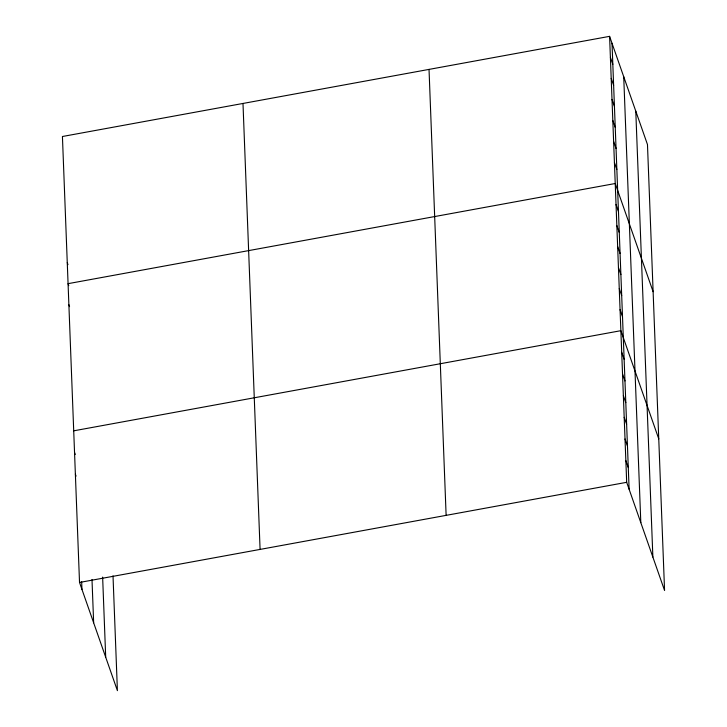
<?xml version="1.0" encoding="UTF-8"?>
<svg xmlns="http://www.w3.org/2000/svg" width="727" height="727" viewBox="0 0 727 727"><rect width="100%" height="100%" fill="white"/><g stroke="black" fill="none" stroke-linecap="round" stroke-linejoin="round"><path stroke-width="1.09" d="M609.589 36.35L626.683 482.31L664.569 590.497L647.475 144.537L609.589 36.35L62.431 136.503L79.525 582.463L117.41 690.65L113.012 575.848M73.709 430.829L620.876 330.685L658.762 438.872M79.525 582.463L626.683 482.31M610.398 57.369L612.825 64.312M611.198 78.398L613.633 85.332M612.007 99.417L614.433 106.36M612.816 120.446L615.242 127.379M613.615 141.465L616.051 148.408M614.424 162.494L616.85 169.427M653.119 291.709L615.233 183.513L68.065 283.666L68.765 285.647M616.033 204.541L618.468 211.475M616.841 225.561L619.268 232.504M617.65 246.589L620.076 253.523M618.45 267.609L620.885 274.552M619.259 288.637L621.694 295.571M620.067 309.657L622.494 316.599M621.703 352.341L624.129 359.283M622.53 374.005L624.966 380.939M623.366 395.661L625.793 402.604M624.193 417.325L626.619 424.259M625.02 438.99L627.456 445.924M625.856 460.645L628.282 467.588M67.266 262.647L67.956 264.628M68.874 304.695L69.574 306.676M74.545 452.494L75.235 454.475M75.372 474.158L76.062 476.14M635.78 111.131L652.873 557.082M623.721 76.698L640.814 522.658M612.016 43.293L629.119 489.244M429.03 69.401L446.124 515.361M242.991 103.452L260.084 549.412M102.634 577.093L105.706 657.235M91.993 579.492L93.656 622.812M81.66 581.818L81.951 589.397"/></g></svg>
